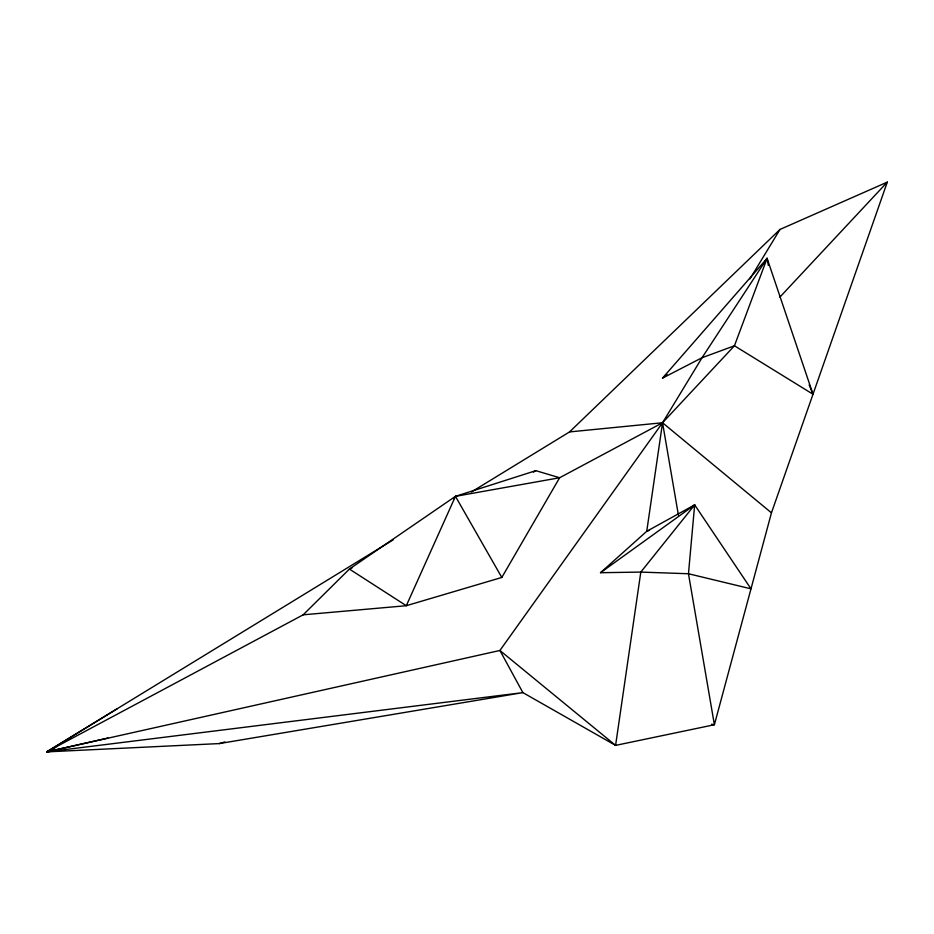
<?xml version="1.0" encoding="UTF-8"?>
<svg xmlns="http://www.w3.org/2000/svg" width="934" height="934" viewBox="0 0 934 934"><rect width="100%" height="100%" fill="white"/><g stroke="black" fill="none" stroke-linecap="round" stroke-linejoin="round"><path stroke-width="1.4" d="M471.39 491.996L569.553 431.917L780.007 229.437L887.3 182.118L771.461 512.836L714.393 724.737L615.588 745.39L522.888 692.619L499.912 650.473L662.545 422.752L702.053 357.722L767.094 258.344L813.012 394.23L734.439 345.778L702.053 357.722L662.521 378.118L767.094 258.344L768.355 265.454M393.202 539.84L46.7 751.882L522.888 692.619L219.303 743.581L46.7 751.882L303.165 614.817L406.302 605.711L501.803 577.457L559.618 477.753L662.545 422.752L734.439 345.778L767.094 258.344L763.043 264.38M749.955 278.881L780.007 229.437M453.796 498.721L455.453 496.351L535.836 470.666L559.618 477.753L455.453 496.351L349.409 569.075L303.165 614.817M779.89 297.105L887.3 182.118M692.584 506.8L694.663 504.874L750.994 588.829L688.463 573.745L640.806 572.087L600.504 572.705L646.748 531.294L694.663 504.874L688.463 573.745L714.393 724.737L711.533 724.247M662.521 378.118L666.958 374.452M600.504 572.705L694.663 504.874L640.806 572.087L615.588 745.39L499.912 650.473L46.7 751.882L117.252 708.743M533.349 472.149L535.836 470.666M55.795 747.258L46.7 751.882L107.912 738.058M352.06 567.919L349.409 569.075L406.302 605.711L455.453 496.351L501.803 577.457M649.445 530.29L646.748 531.294L662.545 422.752L569.553 431.917M219.303 743.581L224.896 741.923M771.461 512.836L662.545 422.752L678.399 515.089M809.148 384.925L813.012 394.23"/></g></svg>
